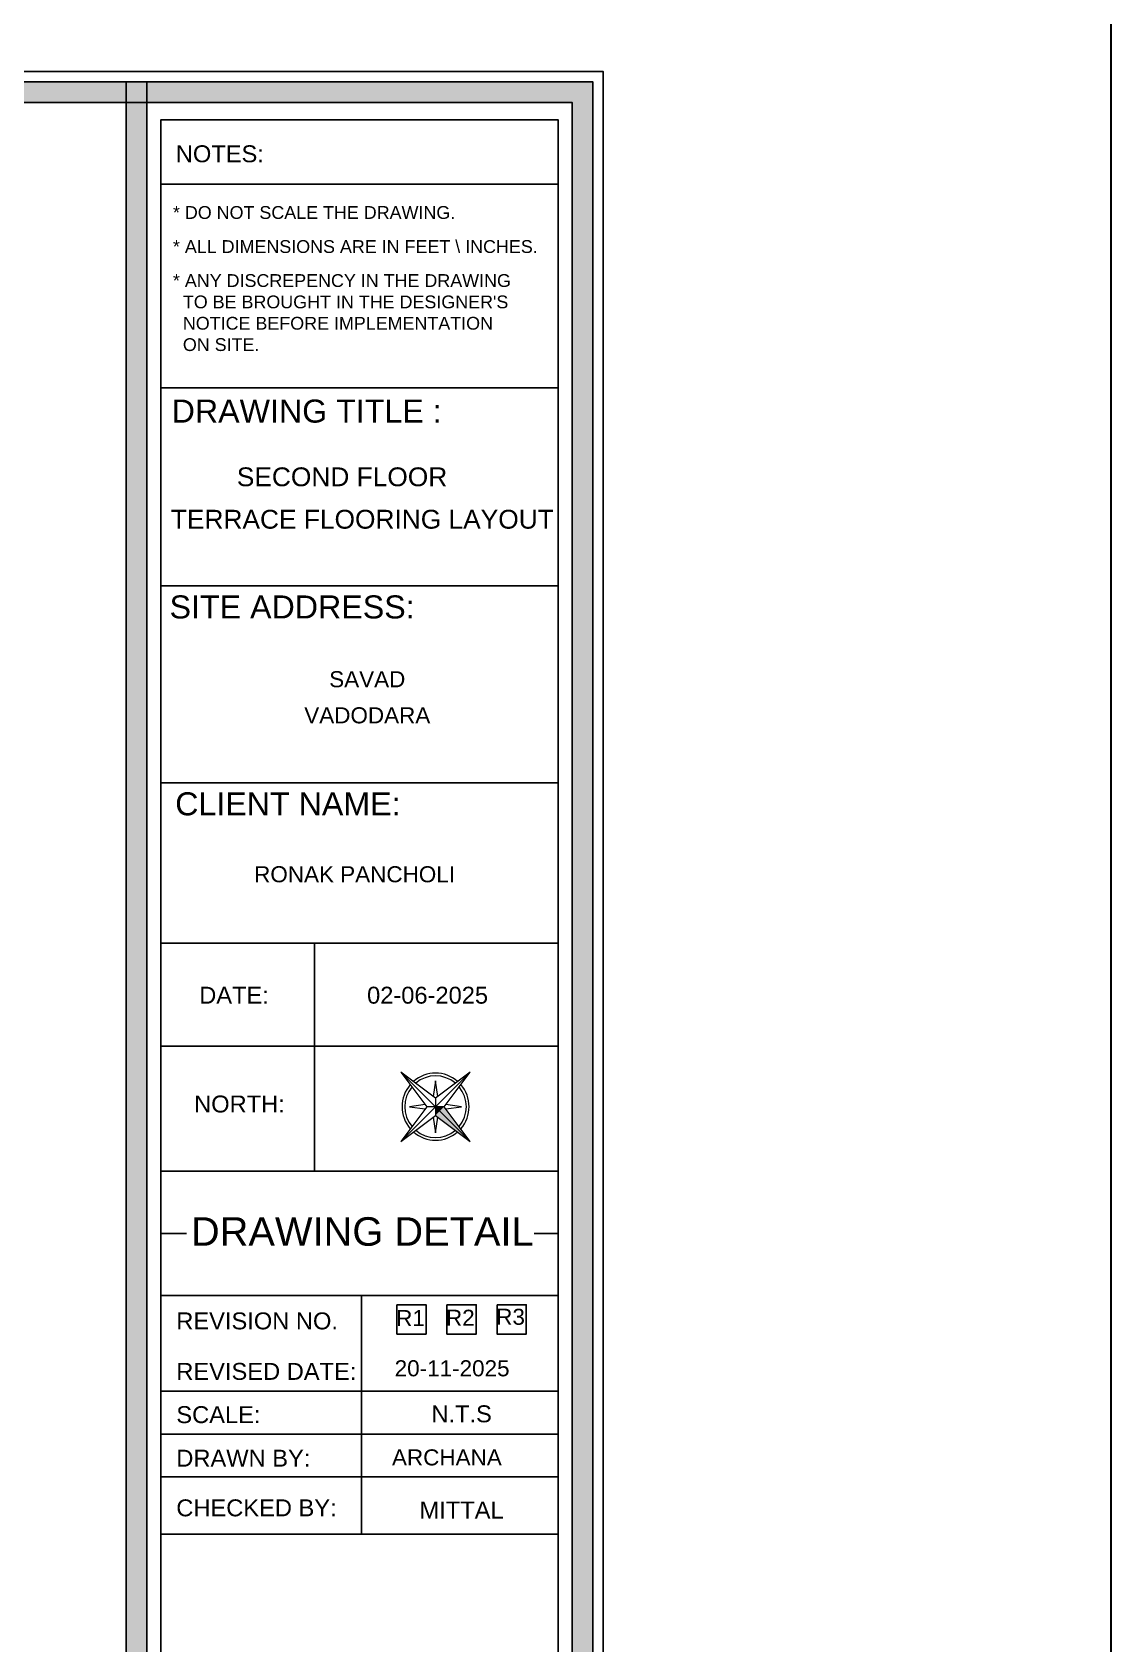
# Model space of a CAD drawing. Header units: millimetres. Extents: x 56222 to 3066687, y -650199 to -121287.
# Drawn here: x 154049 to 154243.9, y -179812 to -179520.6 of the extents above; entities that cross this region are included whole.
import ezdxf
from ezdxf.enums import TextEntityAlignment as Align

# ---------------------------------------------------------------- set-up
doc = ezdxf.new("R2010")
doc.units = ezdxf.units.MM
doc.header["$MEASUREMENT"] = 0
for name, color, linetype, lineweight in [('dim05', 1, 'Continuous', 13), ('NAME PLATE', 7, 'Continuous', 25), ('title block', 7, 'Continuous', 9)]:
    doc.layers.add(name, color=color, linetype=linetype, lineweight=lineweight)
doc.styles.add('Arial', font='arial.ttf')

# ---------------------------------------------------------------- blocks, each defined once
blk = doc.blocks.new('4t')
at = {"transparency": 33554607}
h = blk.add_hatch(color=1, dxfattribs=at)
h.dxf.hatch_style = 1
h.paths.add_polyline_path([(45531.8, -35820.19), (45529.23, -35821.83), (45531.33, -35822.29)])
h = blk.add_hatch(color=1, dxfattribs=at)
h.dxf.hatch_style = 1
h.paths.add_polyline_path([(45531.8, -35820.19), (45531.33, -35822.29), (45533.44, -35822.75)])
h = blk.add_hatch(color=1, dxfattribs=at)
h.dxf.hatch_style = 1
h.paths.add_polyline_path([(45531.33, -35822.29), (45529.23, -35821.83), (45528.09, -35837.01)])
h = blk.add_hatch(color=1, dxfattribs=at)
h.dxf.hatch_style = 1
h.paths.add_polyline_path([(45533.44, -35822.75), (45531.33, -35822.29), (45528.09, -35837.01)])
at = {"layer": 'title block', "color": 7, "lineweight": 9}
for p, q in [((45535.51, -35803.37), (45530.16, -35817.62)), ((45535.51, -35803.37), (45531.8, -35820.19)), ((45534.36, -35818.55), (45535.51, -35803.37)), ((45530.5, -35816.7), (45526.88, -35812.49)), ((45526.88, -35812.49), (45529.18, -35817.55)), ((45539.5, -35815.27), (45534.44, -35817.57)), ((45535.28, -35818.89), (45539.5, -35815.27)), ((45530.16, -35817.62), (45514.98, -35816.48)), ((45514.98, -35816.48), (45529.23, -35821.83)), ((45514.98, -35816.48), (45531.8, -35820.19)), ((45528.31, -35821.48), (45524.1, -35825.11)), ((45531.8, -35820.19), (45528.09, -35837.01)), ((45531.8, -35820.19), (45529.23, -35821.83)), ((45531.8, -35820.19), (45530.16, -35817.62)), ((45534.36, -35818.55), (45531.8, -35820.19)), ((45533.44, -35822.75), (45531.8, -35820.19)), ((45531.8, -35820.19), (45548.62, -35823.9)), ((45548.62, -35823.9), (45534.36, -35818.55)), ((45524.1, -35825.11), (45529.16, -35822.81)), ((45529.23, -35821.83), (45528.09, -35837.01)), ((45528.09, -35837.01), (45533.44, -35822.75)), ((45533.09, -35823.67), (45536.71, -35827.89)), ((45533.44, -35822.75), (45548.62, -35823.9)), ((45536.71, -35827.89), (45534.42, -35822.83))]:
    blk.add_line(p, q, dxfattribs=at)
for radius, start, end in [(11.79, 81.36, 163.7665), (10.83, 82.4286, 162.6979), (10.83, 352.4286, 72.6979), (11.79, 351.36, 73.7665), (11.79, 171.36, 253.7665), (10.83, 172.4286, 252.6979), (11.79, 261.36, 343.7665), (10.83, 262.4286, 342.6979)]:
    blk.add_arc((45531.8, -35820.19), radius, start, end, dxfattribs=at)
blk = doc.blocks.new('LAYOUT FILE')
at = {"layer": 'NAME PLATE', "true_color": 0xd39e00}
h = blk.add_hatch(color=42, dxfattribs=at)
h.paths.add_polyline_path([(3346889.83, -513806.18), (3346889.83, -514260.7), (3347535.56, -514260.7), (3347535.56, -513806.18)])
h.paths.add_polyline_path([(3346894.36, -513810.71), (3347531.03, -513810.71), (3347531.03, -514256.17), (3346894.36, -514256.17)], flags=16)
blk.add_hatch(color=42, dxfattribs=at).paths.add_polyline_path([(3347433.6, -514256.17), (3347438.13, -514256.17), (3347438.13, -513806.18), (3347433.6, -513806.18)])
at = {"layer": 'NAME PLATE', "color": 42, "true_color": 0xd39e00}
for p, q in [((3347527.96, -513828.55), (3347441.2, -513828.55)), ((3347527.96, -513872.99), (3347441.2, -513872.99)), ((3347527.96, -513916.26), (3347441.2, -513916.26)), ((3347527.96, -513959.27), (3347441.2, -513959.27)), ((3347527.96, -513994.31), (3347441.2, -513994.31)), ((3347474.77, -513994.31), (3347474.77, -514044.12)), ((3347527.96, -514016.86), (3347441.2, -514016.86)), ((3347527.96, -514044.12), (3347441.2, -514044.12)), ((3347441.2, -514044.12), (3347441.2, -514123.43)), ((3347527.96, -514044.12), (3347527.96, -514123.43)), ((3347441.2, -514057.72), (3347446.81, -514057.72)), ((3347522.72, -514057.72), (3347527.96, -514057.72)), ((3347441.2, -514071.32), (3347527.96, -514071.32)), ((3347484.98, -514123.43), (3347484.98, -514071.32)), ((3347527.96, -514092.16), (3347441.2, -514092.16)), ((3347527.96, -514101.55), (3347441.2, -514101.55)), ((3347527.96, -514110.94), (3347441.2, -514110.94)), ((3347441.2, -514123.43), (3347527.96, -514123.43))]:
    blk.add_line(p, q, dxfattribs=at)
for points in [[(3346887.56, -513803.91), (3347537.83, -513803.91), (3347537.83, -514262.96), (3346887.56, -514262.96)], [(3346889.83, -513806.18), (3347535.56, -513806.18), (3347535.56, -514260.7), (3346889.83, -514260.7)], [(3347433.6, -514256.17), (3347433.6, -513806.18), (3347438.13, -513806.18), (3347438.13, -514256.17)], [(3346894.36, -513810.71), (3347531.03, -513810.71), (3347531.03, -514256.17), (3346894.36, -514256.17)], [(3347441.2, -514252.44), (3347441.2, -513814.44), (3347527.96, -513814.44), (3347527.96, -514252.44)], [(3347492.73, -514073.33), (3347499.12, -514073.33), (3347499.12, -514079.72), (3347492.73, -514079.72)], [(3347503.67, -514073.33), (3347510.06, -514073.33), (3347510.06, -514079.72), (3347503.67, -514079.72)], [(3347514.62, -514073.33), (3347521.01, -514073.33), (3347521.01, -514079.72), (3347514.62, -514079.72)]]:
    blk.add_lwpolyline(points, close=True, dxfattribs=at)
at = {"layer": 'NAME PLATE', "xscale": 0.6215000753186288, "yscale": 0.6215000753186288, "zscale": 0.6215000753186288, "rotation": 57.43675864906671}
blk.add_blockref('4t', (3313507.76, -525897.34), dxfattribs=at)
at = {"layer": 'NAME PLATE', "style": 'Arial'}
for s, height, p in [('NOTES:', 3.699, (3347454.07, -513823.73)), ('DRAWING TITLE : ', 5.0338, (3347474.01, -513880.61)), ('SITE ADDRESS:', 5.0338, (3347469.85, -513923.39)), ('CLIENT NAME:', 5.0338, (3347468.93, -513966.4)), ('DATE:', 3.699, (3347457.17, -514007.54)), ('02-06-2025', 3.699, (3347499.44, -514007.54)), ('NORTH:', 3.699, (3347458.35, -514031.31)), ('DRAWING DETAIL', 6.2234, (3347485.18, -514060.42)), ('REVISION NO.', 3.6986, (3347462.21, -514078.69)), ('REVISED DATE: ', 3.6986, (3347464.94, -514089.72)), ('SCALE:', 3.699, (3347453.75, -514099.17)), ('DRAWN BY:', 3.699, (3347459.2, -514108.68)), ('CHECKED BY:', 3.6986, (3347462.07, -514119.53)), ('MITTAL', 3.699, (3347506.87, -514120.02))]:
    blk.add_text(s, height=height, dxfattribs=at).set_placement(p, align=Align.CENTER)
for s, insert, char_height, width, attachment_point in [('* DO NOT SCALE THE DRAWING.', (3347443.82, -513833.31, 0), 2.7974, 108.0765, 1), ('* ALL DIMENSIONS ARE IN FEET \\\\ INCHES.', (3347443.82, -513840.75, 0), 2.7974, 108.0765, 1), ("* ANY DISCREPENCY IN THE DRAWING \\P  TO BE BROUGHT IN THE DESIGNER'S\\P  NOTICE BEFORE IMPLEMENTATION \\P  ON SITE.", (3347443.82, -513848.18, 0), 2.7974, 108.0765, 1), ('N.T.S', (3347506.87, -514095.29, 0), 3.699, 7.2187, 2)]:
    blk.add_mtext(s, dxfattribs=dict(at, insert=insert, char_height=char_height, width=width, attachment_point=attachment_point))

msp = doc.modelspace()

# ---------------------------------------------------------------- linework, layer by layer
at = {"layer": 'dim05', "color": 3, "lineweight": 30}
msp.add_lwpolyline([(150904.03, -179275.246), (154243.905, -179275.246), (154243.905, -179985.574), (150904.03, -179985.574)], close=True, dxfattribs=at)

# ---------------------------------------------------------------- block references
at = {"layer": 'NAME PLATE', "lineweight": 0, "xscale": 0.8274979291973499, "yscale": 0.8274979291973499, "zscale": 0.8274979291973499}
msp.add_blockref('LAYOUT FILE', (-2615928.436, 245643.936), dxfattribs=at)

# ---------------------------------------------------------------- texts
at = {"layer": 'NAME PLATE', "style": 'Arial'}
for s, height, p in [('SECOND FLOOR', 3.40358, (154104.958, -179602.705)), ('TERRACE FLOORING LAYOUT', 3.40358, (154108.623, -179610.374)), (' SAVAD ', 2.9058, (154109.519, -179639.041)), ('VADODARA', 2.9058, (154109.519, -179645.565)), ('RONAK PANCHOLI    ', 2.90584, (154109.477, -179674.298)), ('20-11-2025', 2.9058, (154124.856, -179763.603)), ('ARCHANA', 2.9058, (154123.908, -179779.713))]:
    msp.add_text(s, height=height, dxfattribs=at).set_placement(p, align=Align.CENTER)
at = {"layer": 'NAME PLATE', "char_height": 2.9058, "width": 3.99811, "attachment_point": 2, "style": 'Arial'}
for s, insert in [('R1', (154117.337, -179751.629, 0)), ('R2', (154126.336, -179751.565, 0)), ('R3', (154135.421, -179751.388, 0))]:
    msp.add_mtext(s, dxfattribs=dict(at, insert=insert))

doc.saveas('drawing.dxf')
